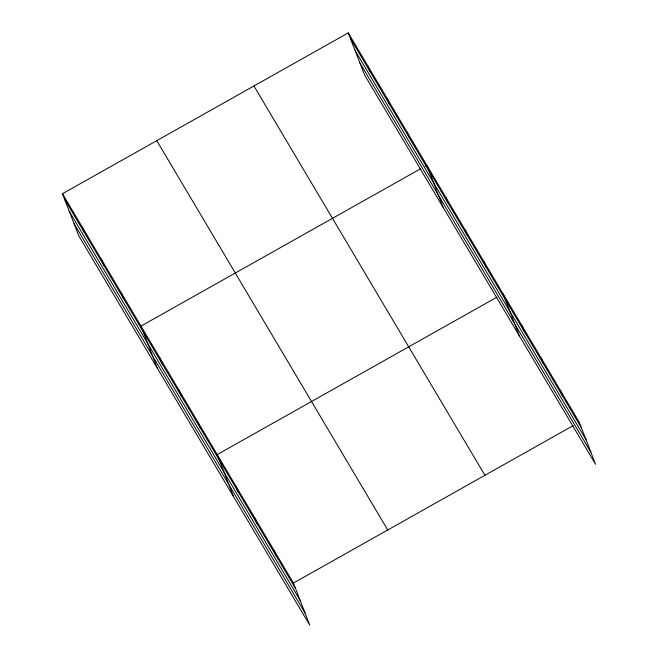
<?xml version="1.0" encoding="UTF-8"?>
<svg xmlns="http://www.w3.org/2000/svg" width="658" height="658" viewBox="0 0 658 658"><rect width="100%" height="100%" fill="white"/><g stroke="black" fill="none" stroke-linecap="round" stroke-linejoin="round"><path stroke-width="0.99" d="M62.461 193.732L293.427 583.054L309.737 625.1L78.763 235.778L62.461 193.732L348.263 32.9L579.237 422.222L595.539 464.268L364.573 74.946L348.263 32.9M420.684 168.711L140.985 326.105L157.295 368.143M425.043 166.252L426.795 165.273L443.097 207.311M496.905 297.186L217.206 454.579L233.516 496.625M293.427 583.054L573.118 425.66M350.41 38.444L581.384 427.766M355.09 50.485L586.056 439.807M359.901 62.897L590.868 452.219M253.947 85.976L484.921 475.298M156.777 140.656L387.743 529.986M64.607 199.275L295.582 588.597M69.279 211.325L300.254 600.647M74.091 223.728L305.065 613.059M560.18 390.104L562.327 395.647M541.123 357.985L543.278 363.529M522.065 325.866L524.22 331.41M503.016 293.748L519.318 335.786M483.959 261.629L486.106 267.173M464.902 229.51L467.057 235.054M445.853 197.392L447.999 202.927M407.162 132.176L409.309 137.719M387.529 99.087L389.676 104.63M367.896 65.989L370.043 71.533M274.378 550.935L276.524 556.479M255.32 518.817L257.467 524.36M236.263 486.698L238.41 492.242M198.157 422.461L200.303 428.004M179.099 390.342L181.246 395.886M160.042 358.223L162.197 363.767M121.36 293.016L123.507 298.551M101.727 259.918L103.874 265.462M82.094 226.829L84.24 232.373"/></g></svg>
